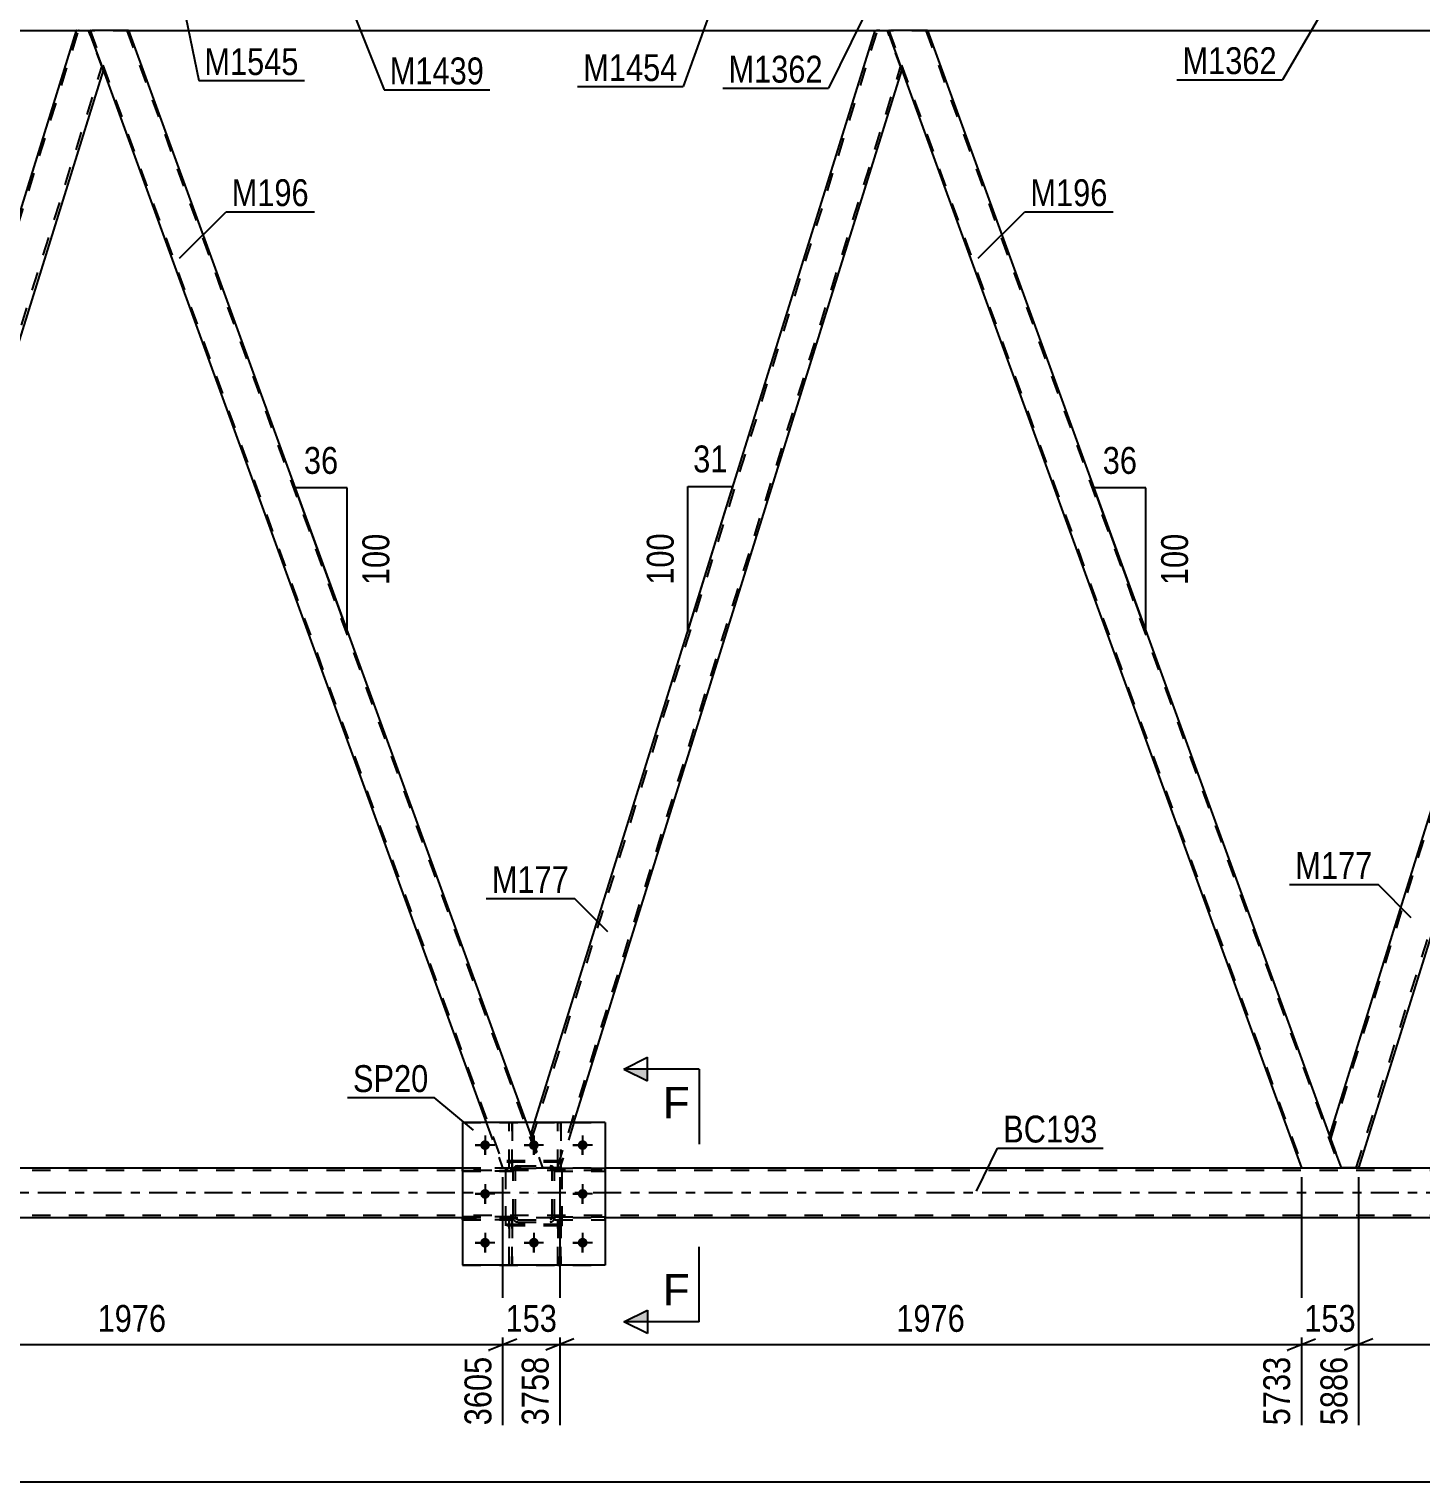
# Model space of a CAD drawing. Header units: millimetres. Extents: x -598 to 243, y -441 to 153.
# Drawn here: x -414.1 to -265.7, y -156.1 to -1.2 of the extents above; entities that cross this region are included whole.
import ezdxf

# ---------------------------------------------------------------- set-up
doc = ezdxf.new("R2010")
doc.units = ezdxf.units.MM
doc.linetypes.add('DXK_LINE_DOT2', pattern=[3.9198, 1.9599, -1.9599])
doc.linetypes.add('DXK_LINE_DOT3', pattern=[5.9187, 2.979, -0.9799, 0.9799, -0.9799])
doc.styles.add('Arial', font='ARIAL.TTF', dxfattribs={"height": 0.2})
doc.styles.add('Arial Narrow', font='ARIALN.TTF', dxfattribs={"height": 0.2})

# ---------------------------------------------------------------- blocks, each defined once
blk = doc.blocks.new('Part-318889849-1508 - 1356')
at = {"color": 7, "linetype": 'DXK_LINE_DOT2'}
for p, q in [((-362.59, -128.12), (-362.91, -128.12)), ((-362.91, -128.12), (-362.91, -132.96)), ((-362.59, -132.96), (-362.59, -128.12)), ((-362.91, -128.72), (-362.59, -128.72)), ((-362.91, -132.96), (-362.59, -132.96))]:
    blk.add_line(p, q, dxfattribs=at)
blk = doc.blocks.new('Part-318889849-1607 - 1356')
at = {"color": 2, "linetype": 'Continuous'}
for p, q in [((-488.59, -1.36), (-409.03, -1.36)), ((-403.45, -1.36), (-323.9, -1.36)), ((-318.32, -1.36), (-238.76, -1.36))]:
    blk.add_line(p, q, dxfattribs=at)
at = {"color": 7, "linetype": 'DXK_LINE_DOT2'}
for p, q in [((-409.03, -1.36), (-403.45, -1.36)), ((-323.9, -1.36), (-318.32, -1.36))]:
    blk.add_line(p, q, dxfattribs=at)
blk = doc.blocks.new('Part-318889849-1458 - 1356')
at = {"color": 7, "linetype": 'DXK_LINE_DOT2'}
for p, q in [((-362.46, -122.6), (-367.86, -122.6)), ((-367.86, -122.6), (-367.86, -122.92)), ((-367.86, -122.92), (-362.46, -122.92)), ((-363.06, -122.92), (-363.06, -122.6)), ((-362.46, -122.92), (-362.46, -122.6))]:
    blk.add_line(p, q, dxfattribs=at)
blk = doc.blocks.new('Part-318889849-1701 - 1356')
at = {"color": 7, "linetype": 'DXK_LINE_DOT2'}
for p, q in [((-357.26, -121.82), (-363.26, -121.82)), ((-363.26, -128.62), (-363.26, -121.82)), ((-357.26, -128.62), (-357.26, -121.82)), ((-357.26, -128.62), (-363.26, -128.62))]:
    blk.add_line(p, q, dxfattribs=at)
blk = doc.blocks.new('Bolt-318889849-1504 - 1356')
at = {"color": 1, "linetype": 'Continuous'}
for p, q in [((-365.46, -119.12), (-365.46, -119.81)), ((-360.26, -119.12), (-360.26, -119.81)), ((-355.06, -119.12), (-355.06, -119.81)), ((-366.5, -120.16), (-365.81, -120.16)), ((-365.46, -121.2), (-365.46, -120.51)), ((-364.42, -120.16), (-365.12, -120.16)), ((-361.3, -120.16), (-360.61, -120.16)), ((-360.26, -121.2), (-360.26, -120.51)), ((-359.22, -120.16), (-359.92, -120.16)), ((-356.1, -120.16), (-355.41, -120.16)), ((-355.06, -121.2), (-355.06, -120.51)), ((-354.02, -120.16), (-354.72, -120.16)), ((-366.5, -125.36), (-365.81, -125.36)), ((-365.46, -124.32), (-365.46, -125.01)), ((-364.42, -125.36), (-365.12, -125.36)), ((-356.1, -125.36), (-355.41, -125.36)), ((-355.06, -124.32), (-355.06, -125.01)), ((-354.02, -125.36), (-354.72, -125.36)), ((-365.46, -126.4), (-365.46, -125.71)), ((-355.06, -126.4), (-355.06, -125.71)), ((-365.46, -129.52), (-365.46, -130.21)), ((-360.26, -129.52), (-360.26, -130.21)), ((-355.06, -129.52), (-355.06, -130.21)), ((-366.5, -130.56), (-365.81, -130.56)), ((-365.46, -131.6), (-365.46, -130.91)), ((-364.42, -130.56), (-365.12, -130.56)), ((-361.3, -130.56), (-360.61, -130.56)), ((-360.26, -131.6), (-360.26, -130.91)), ((-359.22, -130.56), (-359.92, -130.56)), ((-356.1, -130.56), (-355.41, -130.56)), ((-355.06, -131.6), (-355.06, -130.91)), ((-354.02, -130.56), (-354.72, -130.56))]:
    blk.add_line(p, q, dxfattribs=at)
blk = doc.blocks.new('Bolt-318889849-1505 - 1356')
at = {"linetype": 'Continuous'}
for points in [[(-364.94, -120.16, -1), (-365.98, -120.16, -1)], [(-359.74, -120.16, -1), (-360.78, -120.16, -1)], [(-354.54, -120.16, -1), (-355.58, -120.16, -1)], [(-364.94, -125.36, -1), (-365.98, -125.36, -1)], [(-354.54, -125.36, -1), (-355.58, -125.36, -1)], [(-364.94, -130.56, -1), (-365.98, -130.56, -1)], [(-359.74, -130.56, -1), (-360.78, -130.56, -1)], [(-354.54, -130.56, -1), (-355.58, -130.56, -1)]]:
    blk.add_hatch(color=1, dxfattribs=at).paths.add_polyline_path(points)
at = {"color": 1, "linetype": 'Continuous'}
for p, q in [((-365.46, -119.12), (-365.46, -121.2)), ((-360.26, -119.12), (-360.26, -121.2)), ((-355.06, -119.12), (-355.06, -121.2)), ((-364.42, -120.16), (-366.5, -120.16)), ((-359.22, -120.16), (-361.3, -120.16)), ((-354.02, -120.16), (-356.1, -120.16)), ((-364.42, -125.36), (-366.5, -125.36)), ((-365.46, -124.32), (-365.46, -126.4)), ((-354.02, -125.36), (-356.1, -125.36)), ((-355.06, -124.32), (-355.06, -126.4)), ((-365.46, -129.52), (-365.46, -131.6)), ((-360.26, -129.52), (-360.26, -131.6)), ((-355.06, -129.52), (-355.06, -131.6)), ((-364.42, -130.56), (-366.5, -130.56)), ((-359.22, -130.56), (-361.3, -130.56)), ((-354.02, -130.56), (-356.1, -130.56))]:
    blk.add_line(p, q, dxfattribs=at)
blk = doc.blocks.new('Part-318889849-1991 - 1356')
at = {"color": 2, "linetype": 'Continuous'}
for p, q in [((-409.03, -1.36), (-445.73, -119.11)), ((-408.99, -1.36), (-409.03, -1.36)), ((-408.99, -1.36), (-408.53, -1.36)), ((-408.53, -1.36), (-407.71, -1.36)), ((-407.71, -1.36), (-406.18, -5.56)), ((-406.16, -5.61), (-442.62, -122.58)), ((-445.71, -119.16), (-444.47, -122.58))]:
    blk.add_line(p, q, dxfattribs=at)
at = {"color": 7, "linetype": 'DXK_LINE_DOT2'}
for p, q in [((-445.6, -119.48), (-408.78, -1.36)), ((-408.88, -1.36), (-408.53, -1.36)), ((-408.76, -1.36), (-408.78, -1.36)), ((-408.78, -1.36), (-408.76, -1.36)), ((-408.72, -1.36), (-408.76, -1.36)), ((-442.88, -122.58), (-406.3, -5.24)), ((-406.18, -5.56), (-406.16, -5.61)), ((-445.73, -119.11), (-445.71, -119.16)), ((-445.73, -119.11), (-445.71, -119.16)), ((-442.62, -122.58), (-444.47, -122.58))]:
    blk.add_line(p, q, dxfattribs=at)
blk = doc.blocks.new('Part-318889849-1675 - 1356')
at = {"color": 7, "linetype": 'DXK_LINE_DOT2'}
for p, q in [((-358.06, -122.6), (-352.66, -122.6)), ((-358.06, -122.6), (-358.06, -122.92)), ((-358.06, -122.92), (-352.66, -122.92)), ((-357.46, -122.92), (-357.46, -122.6)), ((-352.66, -122.92), (-352.66, -122.6))]:
    blk.add_line(p, q, dxfattribs=at)
blk = doc.blocks.new('Part-318889849-1680 - 1356')
at = {"color": 7, "linetype": 'DXK_LINE_DOT2'}
for p, q in [((-360.46, -119.48), (-323.64, -1.36)), ((-323.39, -1.36), (-323.75, -1.36)), ((-357.74, -122.58), (-321.17, -5.24)), ((-321.05, -5.56), (-321.03, -5.61)), ((-360.6, -119.11), (-360.18, -117.76)), ((-360.6, -119.11), (-359.33, -122.58)), ((-355.99, -117.76), (-357.49, -122.58)), ((-357.49, -122.58), (-359.33, -122.58))]:
    blk.add_line(p, q, dxfattribs=at)
at = {"color": 2, "linetype": 'Continuous'}
for p, q in [((-360.18, -117.76), (-323.9, -1.36)), ((-323.9, -1.36), (-323.86, -1.36)), ((-323.86, -1.36), (-323.39, -1.36)), ((-323.39, -1.36), (-322.58, -1.36)), ((-322.58, -1.36), (-321.05, -5.56)), ((-355.99, -117.76), (-321.03, -5.61))]:
    blk.add_line(p, q, dxfattribs=at)
blk = doc.blocks.new('Part-318889849-1700 - 1356')
at = {"color": 2, "linetype": 'Continuous'}
for p, q in [((-407.71, -1.36), (-407.69, -1.36)), ((-407.69, -1.36), (-407.61, -1.36)), ((-407.61, -1.36), (-407.37, -1.36)), ((-403.45, -1.36), (-407.37, -1.36)), ((-403.45, -1.36), (-361.09, -117.76)), ((-406.18, -5.56), (-365.35, -117.76))]:
    blk.add_line(p, q, dxfattribs=at)
at = {"color": 7, "linetype": 'DXK_LINE_DOT2'}
for p, q in [((-406.18, -5.56), (-407.71, -1.36)), ((-407.71, -1.36), (-407.61, -1.36)), ((-407.54, -1.36), (-363.42, -122.58)), ((-407.53, -1.36), (-407.54, -1.36)), ((-407.54, -1.36), (-407.53, -1.36)), ((-407.5, -1.36), (-407.53, -1.36)), ((-403.63, -1.36), (-359.5, -122.58)), ((-365.35, -117.76), (-363.59, -122.58)), ((-361.09, -117.76), (-359.33, -122.58)), ((-363.59, -122.58), (-359.33, -122.58))]:
    blk.add_line(p, q, dxfattribs=at)
blk = doc.blocks.new('Part-318889849-1702 - 1356')
at = {"color": 7, "linetype": 'DXK_LINE_DOT2'}
for p, q in [((-362.46, -122.84), (-362.43, -122.66)), ((-362.43, -122.66), (-362.46, -122.84)), ((-362.46, -127.88), (-362.46, -122.84)), ((-362.22, -122.84), (-362.2, -122.75)), ((-362.22, -127.88), (-362.22, -122.84)), ((-362.2, -122.75), (-362.15, -122.67)), ((-362.17, -122.4), (-361.98, -122.36)), ((-361.98, -122.36), (-362.17, -122.4)), ((-362.15, -122.67), (-362.07, -122.62)), ((-362.07, -122.62), (-361.98, -122.6)), ((-361.98, -122.36), (-358.54, -122.36)), ((-361.98, -122.6), (-358.54, -122.6)), ((-358.54, -122.36), (-358.36, -122.4)), ((-358.36, -122.4), (-358.54, -122.36)), ((-358.54, -122.6), (-358.45, -122.62)), ((-358.45, -122.62), (-358.37, -122.67)), ((-358.37, -122.67), (-358.32, -122.75)), ((-358.32, -122.75), (-358.3, -122.84)), ((-358.3, -127.88), (-358.3, -122.84)), ((-358.1, -122.66), (-358.06, -122.84)), ((-358.06, -122.84), (-358.1, -122.66)), ((-358.06, -127.88), (-358.06, -122.84)), ((-362.43, -128.06), (-362.46, -127.88)), ((-362.46, -127.88), (-362.43, -128.06)), ((-362.2, -127.97), (-362.22, -127.88)), ((-362.15, -128.05), (-362.2, -127.97)), ((-361.98, -128.36), (-362.17, -128.32)), ((-362.17, -128.32), (-361.98, -128.36)), ((-362.07, -128.1), (-362.15, -128.05)), ((-361.98, -128.12), (-362.07, -128.1)), ((-361.98, -128.12), (-358.54, -128.12)), ((-361.98, -128.36), (-358.54, -128.36)), ((-358.45, -128.1), (-358.54, -128.12)), ((-358.36, -128.32), (-358.54, -128.36)), ((-358.54, -128.36), (-358.36, -128.32)), ((-358.37, -128.05), (-358.45, -128.1)), ((-358.32, -127.97), (-358.37, -128.05)), ((-358.3, -127.88), (-358.32, -127.97)), ((-358.06, -127.88), (-358.1, -128.06)), ((-358.1, -128.06), (-358.06, -127.88))]:
    blk.add_line(p, q, dxfattribs=at)
at = {"color": 7, "linetype": 'DXK_LINE_DOT3'}
blk.add_line((-360.26, -125.36), (-360.26, -125.36), dxfattribs=at)
at = {"color": 7, "linetype": 'DXK_LINE_DOT2'}
for centre, start, end in [((-361.98, -122.84), 112.5, 157.5), ((-361.98, -122.84), 112.5, 157.5), ((-358.54, -122.84), 22.5, 67.5), ((-358.54, -122.84), 22.5, 67.5), ((-361.98, -127.88), 202.5, 247.5), ((-361.98, -127.88), 202.5, 247.5), ((-358.54, -127.88), 292.5, 337.5), ((-358.54, -127.88), 292.5, 337.5)]:
    blk.add_arc(centre, 0.48, start, end, dxfattribs=at)
blk = doc.blocks.new('Part-318889849-1708 - 1356')
at = {"color": 7, "linetype": 'DXK_LINE_DOT2'}
for p, q in [((-367.86, -117.76), (-352.66, -117.76)), ((-367.86, -117.76), (-367.86, -132.96)), ((-352.66, -117.76), (-352.66, -132.96)), ((-367.86, -132.96), (-352.66, -132.96))]:
    blk.add_line(p, q, dxfattribs=at)
blk = doc.blocks.new('Part-318889849-1709 - 1356')
at = {"color": 7, "linetype": 'DXK_LINE_DOT2'}
for p, q in [((-358.06, -122.92), (-358.06, -122.6)), ((-358.06, -122.6), (-352.66, -122.6)), ((-358.06, -122.92), (-352.66, -122.92)), ((-357.46, -122.92), (-357.46, -122.6)), ((-352.66, -122.6), (-352.66, -122.92))]:
    blk.add_line(p, q, dxfattribs=at)
blk = doc.blocks.new('Part-318889849-1844 - 1356')
at = {"color": 2, "linetype": 'Continuous'}
for p, q in [((-362.91, -117.76), (-362.91, -117.76)), ((-362.59, -117.76), (-362.91, -117.76)), ((-362.59, -117.76), (-362.59, -117.76))]:
    blk.add_line(p, q, dxfattribs=at)
at = {"color": 7, "linetype": 'DXK_LINE_DOT2'}
for p, q in [((-362.91, -122.6), (-362.91, -117.76)), ((-362.59, -122.6), (-362.59, -117.76)), ((-362.91, -122), (-362.59, -122)), ((-362.91, -122.6), (-362.59, -122.6))]:
    blk.add_line(p, q, dxfattribs=at)
blk = doc.blocks.new('Part-318889849-1715 - 1356')
at = {"color": 2, "linetype": 'Continuous'}
for p, q in [((-238.76, -1.36), (-275.46, -119.11)), ((-238.72, -1.36), (-238.76, -1.36)), ((-238.72, -1.36), (-238.26, -1.36)), ((-238.26, -1.36), (-237.44, -1.36)), ((-237.44, -1.36), (-235.91, -5.56)), ((-235.9, -5.61), (-272.36, -122.58)), ((-274.2, -122.58), (-275.45, -119.16))]:
    blk.add_line(p, q, dxfattribs=at)
at = {"color": 7, "linetype": 'DXK_LINE_DOT2'}
for p, q in [((-275.33, -119.48), (-238.51, -1.36)), ((-238.26, -1.36), (-238.61, -1.36)), ((-272.61, -122.58), (-236.03, -5.24)), ((-235.91, -5.56), (-235.9, -5.61)), ((-275.46, -119.11), (-275.45, -119.16)), ((-272.36, -122.58), (-274.2, -122.58))]:
    blk.add_line(p, q, dxfattribs=at)
blk = doc.blocks.new('Part-318889849-1721 - 1356')
at = {"color": 7, "linetype": 'DXK_LINE_DOT2'}
for p, q in [((-367.86, -127.8), (-362.46, -127.8)), ((-367.86, -128.12), (-367.86, -127.8)), ((-362.46, -128.12), (-367.86, -128.12)), ((-363.06, -128.12), (-363.06, -127.8)), ((-362.46, -127.8), (-362.46, -128.12))]:
    blk.add_line(p, q, dxfattribs=at)
blk = doc.blocks.new('Part-318889849-1728 - 1356')
at = {"color": 7, "linetype": 'DXK_LINE_DOT2'}
for p, q in [((-357.26, -121.96), (-363.26, -121.96)), ((-363.26, -128.76), (-363.26, -121.96)), ((-357.26, -128.76), (-357.26, -121.96)), ((-357.26, -128.76), (-363.26, -128.76))]:
    blk.add_line(p, q, dxfattribs=at)
blk = doc.blocks.new('Part-318889849-1902 - 1356')
at = {"color": 7, "linetype": 'DXK_LINE_DOT2'}
for p, q in [((-362.46, -122.84), (-362.43, -122.66)), ((-362.43, -122.66), (-362.46, -122.84)), ((-362.46, -127.88), (-362.46, -122.84)), ((-362.22, -122.84), (-362.2, -122.75)), ((-362.22, -127.88), (-362.22, -122.84)), ((-362.2, -122.75), (-362.15, -122.67)), ((-362.17, -122.4), (-361.98, -122.36)), ((-361.98, -122.36), (-362.17, -122.4)), ((-362.15, -122.67), (-362.07, -122.62)), ((-362.07, -122.62), (-361.98, -122.6)), ((-361.98, -122.36), (-358.54, -122.36)), ((-361.98, -122.6), (-358.54, -122.6)), ((-358.54, -122.36), (-358.36, -122.4)), ((-358.36, -122.4), (-358.54, -122.36)), ((-358.54, -122.6), (-358.45, -122.62)), ((-358.45, -122.62), (-358.37, -122.67)), ((-358.37, -122.67), (-358.32, -122.75)), ((-358.32, -122.75), (-358.3, -122.84)), ((-358.3, -127.88), (-358.3, -122.84)), ((-358.1, -122.66), (-358.06, -122.84)), ((-358.06, -122.84), (-358.1, -122.66)), ((-358.06, -127.88), (-358.06, -122.84)), ((-362.43, -128.06), (-362.46, -127.88)), ((-362.46, -127.88), (-362.43, -128.06)), ((-362.2, -127.97), (-362.22, -127.88)), ((-362.15, -128.05), (-362.2, -127.97)), ((-361.98, -128.36), (-362.17, -128.32)), ((-362.17, -128.32), (-361.98, -128.36)), ((-362.07, -128.1), (-362.15, -128.05)), ((-361.98, -128.12), (-362.07, -128.1)), ((-361.98, -128.12), (-358.54, -128.12)), ((-361.98, -128.36), (-358.54, -128.36)), ((-358.45, -128.1), (-358.54, -128.12)), ((-358.36, -128.32), (-358.54, -128.36)), ((-358.54, -128.36), (-358.36, -128.32)), ((-358.37, -128.05), (-358.45, -128.1)), ((-358.32, -127.97), (-358.37, -128.05)), ((-358.3, -127.88), (-358.32, -127.97)), ((-358.06, -127.88), (-358.1, -128.06)), ((-358.1, -128.06), (-358.06, -127.88))]:
    blk.add_line(p, q, dxfattribs=at)
at = {"color": 7, "linetype": 'DXK_LINE_DOT3'}
blk.add_line((-360.26, -125.36), (-360.26, -125.36), dxfattribs=at)
at = {"color": 7, "linetype": 'DXK_LINE_DOT2'}
for centre, start, end in [((-361.98, -122.84), 112.5, 157.5), ((-361.98, -122.84), 112.5, 157.5), ((-358.54, -122.84), 22.5, 67.5), ((-358.54, -122.84), 22.5, 67.5), ((-361.98, -127.88), 202.5, 247.5), ((-361.98, -127.88), 202.5, 247.5), ((-358.54, -127.88), 292.5, 337.5), ((-358.54, -127.88), 292.5, 337.5)]:
    blk.add_arc(centre, 0.48, start, end, dxfattribs=at)
blk = doc.blocks.new('Part-318889849-1814 - 1356')
at = {"color": 2, "linetype": 'Continuous'}
for p, q in [((-357.71, -117.76), (-357.71, -117.76)), ((-357.39, -117.76), (-357.71, -117.76)), ((-357.39, -117.76), (-357.39, -117.76))]:
    blk.add_line(p, q, dxfattribs=at)
at = {"color": 7, "linetype": 'DXK_LINE_DOT2'}
for p, q in [((-357.71, -122.6), (-357.71, -117.76)), ((-357.39, -122.6), (-357.39, -117.76)), ((-357.71, -122), (-357.39, -122)), ((-357.71, -122.6), (-357.39, -122.6))]:
    blk.add_line(p, q, dxfattribs=at)
blk = doc.blocks.new('Part-318889849-1815 - 1356')
at = {"color": 7, "linetype": 'DXK_LINE_DOT2'}
for p, q in [((-367.86, -122.6), (-362.46, -122.6)), ((-367.86, -122.92), (-367.86, -122.6)), ((-362.46, -122.92), (-367.86, -122.92)), ((-363.06, -122.92), (-363.06, -122.6)), ((-362.46, -122.6), (-362.46, -122.92))]:
    blk.add_line(p, q, dxfattribs=at)
blk = doc.blocks.new('Part-318889849-1837 - 1356')
at = {"color": 2, "linetype": 'Continuous'}
for p, q in [((-322.58, -1.36), (-322.55, -1.36)), ((-322.55, -1.36), (-322.48, -1.36)), ((-322.48, -1.36), (-322.24, -1.36)), ((-318.32, -1.36), (-322.24, -1.36)), ((-318.32, -1.36), (-275.45, -119.16)), ((-321.05, -5.56), (-278.46, -122.58))]:
    blk.add_line(p, q, dxfattribs=at)
at = {"color": 7, "linetype": 'DXK_LINE_DOT2'}
for p, q in [((-321.05, -5.56), (-322.58, -1.36)), ((-322.58, -1.36), (-322.48, -1.36)), ((-322.41, -1.36), (-278.29, -122.58)), ((-322.39, -1.36), (-322.41, -1.36)), ((-322.41, -1.36), (-322.39, -1.36)), ((-322.37, -1.36), (-322.39, -1.36)), ((-318.49, -1.36), (-274.37, -122.58)), ((-275.45, -119.16), (-274.2, -122.58)), ((-278.46, -122.58), (-274.2, -122.58))]:
    blk.add_line(p, q, dxfattribs=at)
blk = doc.blocks.new('Part-318889849-1838 - 1356')
at = {"color": 7, "linetype": 'DXK_LINE_DOT2'}
for p, q in [((-358.06, -127.8), (-352.66, -127.8)), ((-358.06, -127.8), (-358.06, -128.12)), ((-358.06, -128.12), (-352.66, -128.12)), ((-357.46, -128.12), (-357.46, -127.8)), ((-352.66, -128.12), (-352.66, -127.8))]:
    blk.add_line(p, q, dxfattribs=at)
blk = doc.blocks.new('Part-318889849-1841 - 1356')
at = {"color": 7, "linetype": 'DXK_LINE_DOT2'}
for p, q in [((-357.39, -128.12), (-357.71, -128.12)), ((-357.71, -128.12), (-357.71, -132.96)), ((-357.39, -132.96), (-357.39, -128.12)), ((-357.71, -128.72), (-357.39, -128.72)), ((-357.71, -132.96), (-357.39, -132.96))]:
    blk.add_line(p, q, dxfattribs=at)
blk = doc.blocks.new('Part-318889849-1873 - 1356')
at = {"color": 2, "linetype": 'Continuous'}
for p, q in [((-352.66, -117.76), (-367.86, -117.76)), ((-367.86, -117.76), (-367.86, -132.96)), ((-352.66, -117.76), (-352.66, -132.96)), ((-352.66, -132.96), (-367.86, -132.96))]:
    blk.add_line(p, q, dxfattribs=at)
blk = doc.blocks.new('Part-318889849-1905 - 1356')
at = {"color": 7, "linetype": 'DXK_LINE_DOT2'}
for p, q in [((-357.71, -132.96), (-357.71, -128.12)), ((-357.71, -128.12), (-357.39, -128.12)), ((-357.39, -128.12), (-357.39, -132.96)), ((-357.71, -128.72), (-357.39, -128.72)), ((-357.39, -132.96), (-357.71, -132.96))]:
    blk.add_line(p, q, dxfattribs=at)
blk = doc.blocks.new('Part-318889849-1908 - 1356')
at = {"color": 7, "linetype": 'DXK_LINE_DOT2'}
for p, q in [((-362.91, -132.96), (-362.91, -128.12)), ((-362.91, -128.12), (-362.59, -128.12)), ((-362.59, -128.12), (-362.59, -132.96)), ((-362.91, -128.72), (-362.59, -128.72)), ((-362.59, -132.96), (-362.91, -132.96))]:
    blk.add_line(p, q, dxfattribs=at)
blk = doc.blocks.new('Part-318889849-1917 - 1356')
at = {"color": 7, "linetype": 'DXK_LINE_DOT2'}
for p, q in [((-357.71, -122.6), (-357.71, -117.76)), ((-357.71, -117.76), (-357.39, -117.76)), ((-357.39, -117.76), (-357.39, -122.6)), ((-357.71, -122), (-357.39, -122)), ((-357.39, -122.6), (-357.71, -122.6))]:
    blk.add_line(p, q, dxfattribs=at)
blk = doc.blocks.new('Part-318889849-1920 - 1356')
at = {"color": 7, "linetype": 'DXK_LINE_DOT2'}
for p, q in [((-362.91, -122.6), (-362.91, -117.76)), ((-362.91, -117.76), (-362.59, -117.76)), ((-362.59, -117.76), (-362.59, -122.6)), ((-362.91, -122), (-362.59, -122)), ((-362.59, -122.6), (-362.91, -122.6))]:
    blk.add_line(p, q, dxfattribs=at)
blk = doc.blocks.new('Part-318889849-1938 - 1356')
at = {"color": 7, "linetype": 'DXK_LINE_DOT2'}
for p, q in [((-362.46, -127.8), (-367.86, -127.8)), ((-367.86, -127.8), (-367.86, -128.12)), ((-367.86, -128.12), (-362.46, -128.12)), ((-363.06, -128.12), (-363.06, -127.8)), ((-362.46, -128.12), (-362.46, -127.8))]:
    blk.add_line(p, q, dxfattribs=at)
blk = doc.blocks.new('Part-318889849-1960 - 1356')
at = {"color": 7, "linetype": 'DXK_LINE_DOT2'}
for p, q in [((-358.06, -128.12), (-358.06, -127.8)), ((-358.06, -127.8), (-352.66, -127.8)), ((-358.06, -128.12), (-352.66, -128.12)), ((-357.46, -128.12), (-357.46, -127.8)), ((-352.66, -127.8), (-352.66, -128.12))]:
    blk.add_line(p, q, dxfattribs=at)
blk = doc.blocks.new('Part-318889849-1978 - 1356')
at = {"color": 2, "linetype": 'Continuous'}
for p, q in [((-507.81, -122.58), (-367.86, -122.58)), ((-352.66, -122.58), (-112.65, -122.58)), ((-507.81, -127.86), (-367.86, -127.86)), ((-352.66, -127.86), (-112.65, -127.86))]:
    blk.add_line(p, q, dxfattribs=at)
at = {"color": 7, "linetype": 'DXK_LINE_DOT2'}
for p, q in [((-507.81, -122.82), (174.3, -122.82)), ((-367.86, -122.58), (-352.66, -122.58)), ((-507.81, -127.62), (174.3, -127.62)), ((-367.86, -127.86), (-352.66, -127.86))]:
    blk.add_line(p, q, dxfattribs=at)
at = {"color": 7, "linetype": 'DXK_LINE_DOT3'}
blk.add_line((-507.81, -125.22), (174.3, -125.22), dxfattribs=at)
blk = doc.blocks.new('StraightDimension-318889849-63666 - 1356')
at = {"color": 7, "linetype": 'Continuous'}
for p, q in [((-442.62, -123.58), (-442.62, -150.02)), ((-363.59, -123.58), (-363.59, -150.02)), ((-441.12, -140.81), (-444.12, -142.01)), ((-365.09, -142.01), (-362.09, -140.81)), ((-442.62, -141.41), (-363.59, -141.41))]:
    blk.add_line(p, q, dxfattribs=at)
at = {"color": 0}
blk.add_wipeout([(-398.85, -140.66), (-398.85, -136.46), (-407.36, -136.46), (-407.36, -140.66)], dxfattribs=at)
at = {"color": 0, "linetype": 'Continuous'}
blk.add_wipeout([(-364.19, -142.11), (-368.39, -142.11), (-368.39, -150.62), (-364.19, -150.62)], dxfattribs=at)
at = {"color": 3, "style": 'Arial Narrow'}
blk.add_text('1976', height=2.863, dxfattribs=at).set_placement((-406.76, -140.06))
at = {"color": 3, "linetype": 'Continuous', "style": 'Arial Narrow'}
blk.add_text('3605', height=2.863, rotation=90.0002, dxfattribs=at).set_placement((-364.79, -150.02))
blk = doc.blocks.new('StraightDimension-318889849-63664 - 1356')
at = {"color": 7, "linetype": 'Continuous'}
for p, q in [((-357.49, -123.58), (-357.49, -150.02)), ((-278.46, -123.58), (-278.46, -150.02)), ((-355.99, -140.81), (-358.99, -142.01)), ((-279.96, -142.01), (-276.96, -140.81)), ((-357.49, -141.41), (-278.46, -141.41))]:
    blk.add_line(p, q, dxfattribs=at)
at = {"color": 0}
blk.add_wipeout([(-313.72, -140.66), (-313.72, -136.46), (-322.23, -136.46), (-322.23, -140.66)], dxfattribs=at)
at = {"color": 0, "linetype": 'Continuous'}
blk.add_wipeout([(-279.06, -142.11), (-283.26, -142.11), (-283.26, -150.62), (-279.06, -150.62)], dxfattribs=at)
at = {"color": 3, "style": 'Arial Narrow'}
blk.add_text('1976', height=2.863, dxfattribs=at).set_placement((-321.63, -140.06))
at = {"color": 3, "linetype": 'Continuous', "style": 'Arial Narrow'}
blk.add_text('5733', height=2.863, rotation=90.0002, dxfattribs=at).set_placement((-279.66, -150.02))
blk = doc.blocks.new('StraightDimension-318889849-2962 - 1356')
at = {"color": 7, "linetype": 'Continuous'}
blk.add_line((-554.03, -156.06), (185.16, -156.06), dxfattribs=at)
blk = doc.blocks.new('StraightDimension-318889849-63663 - 1356')
at = {"color": 7, "linetype": 'Continuous'}
for p, q in [((-278.46, -123.58), (-278.46, -150.02)), ((-272.36, -123.58), (-272.36, -150.02)), ((-279.96, -142.01), (-276.96, -140.81)), ((-270.86, -140.81), (-273.86, -142.01)), ((-278.46, -141.41), (-272.36, -141.41))]:
    blk.add_line(p, q, dxfattribs=at)
at = {"color": 0}
blk.add_wipeout([(-272.06, -140.66), (-272.06, -136.46), (-278.75, -136.46), (-278.75, -140.66)], dxfattribs=at)
at = {"color": 0, "linetype": 'Continuous'}
blk.add_wipeout([(-272.96, -142.11), (-277.16, -142.11), (-277.16, -150.62), (-272.96, -150.62)], dxfattribs=at)
at = {"color": 3, "style": 'Arial Narrow'}
blk.add_text('153', height=2.863, dxfattribs=at).set_placement((-278.15, -140.06))
at = {"color": 3, "linetype": 'Continuous', "style": 'Arial Narrow'}
blk.add_text('5886', height=2.863, rotation=90.0002, dxfattribs=at).set_placement((-273.56, -150.02))
blk = doc.blocks.new('AngleDimension-318889849-2973 - 1356')
at = {"color": 7, "linetype": 'Continuous'}
for p, q in [((-381.06, -62.88), (-385.71, -50.11)), ((-380.17, -50.11), (-385.71, -50.11)), ((-380.17, -65.33), (-385.71, -50.11)), ((-380.17, -65.33), (-380.17, -50.11))]:
    blk.add_line(p, q, dxfattribs=at)
at = {"color": 0}
for points in [[(-380.51, -49.21), (-380.51, -45.01), (-385.37, -45.01), (-385.37, -49.21)], [(-375.07, -54.38), (-379.27, -54.38), (-379.27, -61.07), (-375.07, -61.07)]]:
    blk.add_wipeout(points, dxfattribs=at)
at = {"color": 3, "style": 'Arial Narrow'}
blk.add_text('36', height=2.863, dxfattribs=at).set_placement((-384.77, -48.61))
blk.add_text('100', height=2.863, rotation=90.0002, dxfattribs=at).set_placement((-375.67, -60.47))
blk = doc.blocks.new('AngleDimension-318889849-3015 - 1356')
at = {"color": 7, "linetype": 'Continuous'}
for p, q in [((-295.93, -62.88), (-300.58, -50.11)), ((-295.04, -50.11), (-300.58, -50.11)), ((-295.04, -65.33), (-300.58, -50.11)), ((-295.04, -65.33), (-295.04, -50.11))]:
    blk.add_line(p, q, dxfattribs=at)
at = {"color": 0}
for points in [[(-295.38, -49.21), (-295.38, -45.01), (-300.23, -45.01), (-300.23, -49.21)], [(-289.94, -54.38), (-294.14, -54.38), (-294.14, -61.07), (-289.94, -61.07)]]:
    blk.add_wipeout(points, dxfattribs=at)
at = {"color": 3, "style": 'Arial Narrow'}
blk.add_text('36', height=2.863, dxfattribs=at).set_placement((-299.63, -48.61))
blk.add_text('100', height=2.863, rotation=90.0002, dxfattribs=at).set_placement((-290.54, -60.47))
blk = doc.blocks.new('StraightDimension-318889849-63665 - 1356')
at = {"color": 7, "linetype": 'Continuous'}
for p, q in [((-363.59, -123.58), (-363.59, -150.02)), ((-357.49, -123.58), (-357.49, -150.02)), ((-365.09, -142.01), (-362.09, -140.81)), ((-355.99, -140.81), (-358.99, -142.01)), ((-363.59, -141.41), (-357.49, -141.41))]:
    blk.add_line(p, q, dxfattribs=at)
at = {"color": 0}
blk.add_wipeout([(-357.2, -140.66), (-357.2, -136.46), (-363.88, -136.46), (-363.88, -140.66)], dxfattribs=at)
at = {"color": 0, "linetype": 'Continuous'}
blk.add_wipeout([(-358.09, -142.11), (-362.29, -142.11), (-362.29, -150.62), (-358.09, -150.62)], dxfattribs=at)
at = {"color": 3, "style": 'Arial Narrow'}
blk.add_text('153', height=2.863, dxfattribs=at).set_placement((-363.28, -140.06))
at = {"color": 3, "linetype": 'Continuous', "style": 'Arial Narrow'}
blk.add_text('3758', height=2.863, rotation=90.0002, dxfattribs=at).set_placement((-358.69, -150.02))
blk = doc.blocks.new('AngleDimension-318889849-70908 - 1356')
at = {"color": 7, "linetype": 'Continuous'}
for p, q in [((-343.86, -49.95), (-339.04, -49.95)), ((-343.86, -65.42), (-339.04, -49.95)), ((-343.86, -65.42), (-343.86, -49.95)), ((-343.2, -63.31), (-339.04, -49.95))]:
    blk.add_line(p, q, dxfattribs=at)
at = {"color": 0}
for points in [[(-339.02, -49.05), (-339.02, -44.85), (-343.88, -44.85), (-343.88, -49.05)], [(-344.76, -54.34), (-348.96, -54.34), (-348.96, -61.03), (-344.76, -61.03)]]:
    blk.add_wipeout(points, dxfattribs=at)
at = {"color": 3, "style": 'Arial Narrow'}
blk.add_text('31', height=2.863, dxfattribs=at).set_placement((-343.28, -48.45))
blk.add_text('100', height=2.863, rotation=90.0002, dxfattribs=at).set_placement((-345.36, -60.43))
blk = doc.blocks.new('StraightDimension-318889849-63662 - 1356')
at = {"color": 7, "linetype": 'Continuous'}
for p, q in [((-272.36, -123.58), (-272.36, -150.02)), ((-193.32, -123.58), (-193.32, -150.02)), ((-270.86, -140.81), (-273.86, -142.01)), ((-194.82, -142.01), (-191.82, -140.81)), ((-272.36, -141.41), (-193.32, -141.41))]:
    blk.add_line(p, q, dxfattribs=at)
at = {"color": 0}
blk.add_wipeout([(-228.58, -140.66), (-228.58, -136.46), (-237.1, -136.46), (-237.1, -140.66)], dxfattribs=at)
at = {"color": 0, "linetype": 'Continuous'}
blk.add_wipeout([(-193.92, -142.11), (-198.12, -142.11), (-198.12, -150.62), (-193.92, -150.62)], dxfattribs=at)
at = {"color": 3, "style": 'Arial Narrow'}
blk.add_text('1976', height=2.863, dxfattribs=at).set_placement((-236.5, -140.06))
at = {"color": 3, "linetype": 'Continuous', "style": 'Arial Narrow'}
blk.add_text('7862', height=2.863, rotation=90.0002, dxfattribs=at).set_placement((-194.52, -150.02))
blk = doc.blocks.new('Mark-318889849-1411 - 1356')
at = {"color": 0}
blk.add_wipeout([(-329.47, -6.91), (-329.47, -3.91), (-339.52, -3.91), (-339.52, -6.91)], dxfattribs=at)
blk.add_wipeout([(-329.47, -6.91), (-329.47, -3.91), (-339.52, -3.91), (-339.52, -6.91)], dxfattribs=at)
at = {"color": 30, "linetype": 'Continuous'}
for p in [(-323.84, 2.73), (-340.12, -7.51)]:
    blk.add_line(p, (-328.87, -7.51), dxfattribs=at)
at = {"color": 3, "style": 'Arial Narrow'}
blk.add_text('M1362', height=2.863, dxfattribs=at).set_placement((-339.52, -6.91))
blk = doc.blocks.new('Mark-318889849-1676 - 1356')
at = {"color": 0}
blk.add_wipeout([(-356.52, -93.29), (-356.52, -90.29), (-364.74, -90.29), (-364.74, -93.29)], dxfattribs=at)
blk.add_wipeout([(-356.52, -93.29), (-356.52, -90.29), (-364.74, -90.29), (-364.74, -93.29)], dxfattribs=at)
at = {"color": 30, "linetype": 'Continuous'}
for p in [(-365.34, -93.89), (-352.38, -97.43)]:
    blk.add_line(p, (-355.92, -93.89), dxfattribs=at)
at = {"color": 3, "style": 'Arial Narrow'}
blk.add_text('M177', height=2.863, dxfattribs=at).set_placement((-364.74, -93.29))
blk = doc.blocks.new('Mark-318889849-1696 - 1356')
at = {"color": 0}
blk.add_wipeout([(-384.25, -20.07), (-384.25, -17.07), (-392.47, -17.07), (-392.47, -20.07)], dxfattribs=at)
blk.add_wipeout([(-384.25, -20.07), (-384.25, -17.07), (-392.47, -17.07), (-392.47, -20.07)], dxfattribs=at)
at = {"color": 30, "linetype": 'Continuous'}
for p, q in [((-398.02, -25.62), (-393.07, -20.67)), ((-393.07, -20.67), (-383.65, -20.67))]:
    blk.add_line(p, q, dxfattribs=at)
at = {"color": 3, "style": 'Arial Narrow'}
blk.add_text('M196', height=2.863, dxfattribs=at).set_placement((-392.47, -20.07))
blk = doc.blocks.new('Mark-318889849-1711 - 1356')
at = {"color": 0}
blk.add_wipeout([(-270.89, -91.79), (-270.89, -88.79), (-279.11, -88.79), (-279.11, -91.79)], dxfattribs=at)
blk.add_wipeout([(-270.89, -91.79), (-270.89, -88.79), (-279.11, -88.79), (-279.11, -91.79)], dxfattribs=at)
at = {"color": 30, "linetype": 'Continuous'}
for p in [(-279.71, -92.39), (-266.76, -95.92)]:
    blk.add_line(p, (-270.29, -92.39), dxfattribs=at)
at = {"color": 3, "style": 'Arial Narrow'}
blk.add_text('M177', height=2.863, dxfattribs=at).set_placement((-279.11, -91.79))
blk = doc.blocks.new('Mark-318889849-1766 - 1356')
at = {"color": 0}
blk.add_wipeout([(-344.95, -6.74), (-344.95, -3.74), (-355, -3.74), (-355, -6.74)], dxfattribs=at)
blk.add_wipeout([(-344.95, -6.74), (-344.95, -3.74), (-355, -3.74), (-355, -6.74)], dxfattribs=at)
at = {"color": 30, "linetype": 'Continuous'}
for p in [(-339.89, 5.03), (-355.6, -7.34)]:
    blk.add_line(p, (-344.35, -7.34), dxfattribs=at)
at = {"color": 3, "style": 'Arial Narrow'}
blk.add_text('M1454', height=2.863, dxfattribs=at).set_placement((-355, -6.74))
blk = doc.blocks.new('Mark-318889849-1792 - 1356')
at = {"color": 0}
blk.add_wipeout([(-281.08, -6), (-281.08, -3), (-291.13, -3), (-291.13, -6)], dxfattribs=at)
blk.add_wipeout([(-281.08, -6), (-281.08, -3), (-291.13, -3), (-291.13, -6)], dxfattribs=at)
at = {"color": 30, "linetype": 'Continuous'}
for p in [(-274.41, 3.82), (-291.73, -6.6)]:
    blk.add_line(p, (-280.48, -6.6), dxfattribs=at)
at = {"color": 3, "style": 'Arial Narrow'}
blk.add_text('M1362', height=2.863, dxfattribs=at).set_placement((-291.13, -6))
blk = doc.blocks.new('Mark-318889849-1833 - 1356')
at = {"color": 0}
blk.add_wipeout([(-299.12, -20.07), (-299.12, -17.07), (-307.34, -17.07), (-307.34, -20.07)], dxfattribs=at)
blk.add_wipeout([(-299.12, -20.07), (-299.12, -17.07), (-307.34, -17.07), (-307.34, -20.07)], dxfattribs=at)
at = {"color": 30, "linetype": 'Continuous'}
for p, q in [((-312.89, -25.62), (-307.94, -20.67)), ((-307.94, -20.67), (-298.52, -20.67))]:
    blk.add_line(p, q, dxfattribs=at)
at = {"color": 3, "style": 'Arial Narrow'}
blk.add_text('M196', height=2.863, dxfattribs=at).set_placement((-307.34, -20.07))
blk = doc.blocks.new('Mark-318889849-1869 - 1356')
at = {"color": 0}
blk.add_wipeout([(-371.5, -114.5), (-371.5, -111.5), (-379.54, -111.5), (-379.54, -114.5)], dxfattribs=at)
blk.add_wipeout([(-371.5, -114.5), (-371.5, -111.5), (-379.54, -111.5), (-379.54, -114.5)], dxfattribs=at)
at = {"color": 30, "linetype": 'Continuous'}
for p in [(-380.14, -115.1), (-366.71, -118.56)]:
    blk.add_line(p, (-370.9, -115.1), dxfattribs=at)
at = {"color": 3, "style": 'Arial Narrow'}
blk.add_text('SP20', height=2.863, dxfattribs=at).set_placement((-379.54, -114.5))
blk = doc.blocks.new('Mark-318889849-1974 - 1356')
at = {"color": 0}
blk.add_wipeout([(-300.19, -119.88), (-300.19, -116.88), (-310.24, -116.88), (-310.24, -119.88)], dxfattribs=at)
blk.add_wipeout([(-300.19, -119.88), (-300.19, -116.88), (-310.24, -116.88), (-310.24, -119.88)], dxfattribs=at)
at = {"color": 30, "linetype": 'Continuous'}
for p, q in [((-313.07, -125.06), (-310.84, -120.48)), ((-310.84, -120.48), (-299.59, -120.48))]:
    blk.add_line(p, q, dxfattribs=at)
at = {"color": 3, "style": 'Arial Narrow'}
blk.add_text('BC193', height=2.863, dxfattribs=at).set_placement((-310.24, -119.88))
blk = doc.blocks.new('Mark-318889849-2095 - 1356')
at = {"color": 0}
blk.add_wipeout([(-385.32, -6.1), (-385.32, -3.1), (-395.38, -3.1), (-395.38, -6.1)], dxfattribs=at)
blk.add_wipeout([(-385.32, -6.1), (-385.32, -3.1), (-395.38, -3.1), (-395.38, -6.1)], dxfattribs=at)
at = {"color": 30, "linetype": 'Continuous'}
for p, q in [((-398.18, 4.03), (-395.98, -6.7)), ((-395.98, -6.7), (-384.72, -6.7))]:
    blk.add_line(p, q, dxfattribs=at)
at = {"color": 3, "style": 'Arial Narrow'}
blk.add_text('M1545', height=2.863, dxfattribs=at).set_placement((-395.38, -6.1))
blk = doc.blocks.new('Mark-318889849-2030 - 1356')
at = {"color": 0}
blk.add_wipeout([(-365.57, -7.09), (-365.57, -4.09), (-375.62, -4.09), (-375.62, -7.09)], dxfattribs=at)
blk.add_wipeout([(-365.57, -7.09), (-365.57, -4.09), (-375.62, -4.09), (-375.62, -7.09)], dxfattribs=at)
at = {"color": 30, "linetype": 'Continuous'}
for p, q in [((-381.08, 4.52), (-376.22, -7.69)), ((-376.22, -7.69), (-364.97, -7.69))]:
    blk.add_line(p, q, dxfattribs=at)
at = {"color": 3, "style": 'Arial Narrow'}
blk.add_text('M1439', height=2.863, dxfattribs=at).set_placement((-375.62, -7.09))
blk = doc.blocks.new('SectionMark-318889849-3295 - 1356')
at = {"linetype": 'Continuous'}
for points in [[(-348.16, -112.05), (-348.16, -113.3), (-350.66, -112.05)], [(-348.16, -137.75), (-348.16, -139), (-350.66, -139)]]:
    blk.add_hatch(color=6, dxfattribs=at).paths.add_polyline_path(points)
at = {"color": 6, "linetype": 'Continuous'}
for p, q in [((-350.66, -112.05), (-348.16, -110.8)), ((-348.16, -113.3), (-348.16, -110.8)), ((-342.66, -112.05), (-350.66, -112.05)), ((-350.66, -112.05), (-348.16, -113.3)), ((-342.66, -112.05), (-342.66, -120.05)), ((-342.66, -139), (-342.66, -131)), ((-350.66, -139), (-348.16, -137.75)), ((-348.16, -137.75), (-348.16, -140.25)), ((-342.66, -139), (-350.66, -139)), ((-348.16, -140.25), (-350.66, -139))]:
    blk.add_line(p, q, dxfattribs=at)
at = {"color": 0, "linetype": 'Continuous'}
for points in [[(-343.66, -117.3), (-343.66, -113.8), (-346.51, -113.8), (-346.51, -117.3)], [(-343.66, -137.25), (-343.66, -133.75), (-346.51, -133.75), (-346.51, -137.25)]]:
    blk.add_wipeout(points, dxfattribs=at)
at = {"color": 3, "linetype": 'Continuous', "style": 'Arial'}
for p in [(-346.51, -117.3), (-346.51, -137.25)]:
    blk.add_text('F', height=3.34, dxfattribs=at).set_placement(p)

msp = doc.modelspace()

# ---------------------------------------------------------------- block references
for name in ['Part-318889849-1607 - 1356', 'Part-318889849-1991 - 1356', 'Part-318889849-1700 - 1356', 'Part-318889849-1680 - 1356', 'Part-318889849-1837 - 1356', 'Part-318889849-1715 - 1356', 'Part-318889849-1708 - 1356', 'Part-318889849-1873 - 1356', 'Bolt-318889849-1504 - 1356', 'Bolt-318889849-1505 - 1356', 'Part-318889849-1844 - 1356', 'Part-318889849-1920 - 1356', 'Part-318889849-1814 - 1356', 'Part-318889849-1917 - 1356', 'Part-318889849-1701 - 1356', 'Part-318889849-1728 - 1356', 'Part-318889849-1978 - 1356', 'Part-318889849-1458 - 1356', 'Part-318889849-1815 - 1356', 'Part-318889849-1702 - 1356', 'Part-318889849-1902 - 1356', 'Part-318889849-1675 - 1356', 'Part-318889849-1709 - 1356', 'Part-318889849-1721 - 1356', 'Part-318889849-1938 - 1356', 'Part-318889849-1508 - 1356', 'Part-318889849-1908 - 1356', 'Part-318889849-1838 - 1356', 'Part-318889849-1960 - 1356', 'Part-318889849-1841 - 1356', 'Part-318889849-1905 - 1356']:
    msp.add_blockref(name, (0, 0))

# ---------------------------------------------------------------- next in the draw order: block references
for name in ['StraightDimension-318889849-63666 - 1356', 'StraightDimension-318889849-63664 - 1356']:
    msp.add_blockref(name, (0, 0))

# ---------------------------------------------------------------- next in the draw order: block references
msp.add_blockref('StraightDimension-318889849-2962 - 1356', (0, 0))

# ---------------------------------------------------------------- next in the draw order: block references
for name in ['Mark-318889849-2095 - 1356', 'Mark-318889849-2030 - 1356', 'Mark-318889849-1792 - 1356', 'Mark-318889849-1411 - 1356', 'Mark-318889849-1696 - 1356', 'Mark-318889849-1833 - 1356', 'AngleDimension-318889849-70908 - 1356', 'AngleDimension-318889849-2973 - 1356', 'AngleDimension-318889849-3015 - 1356', 'Mark-318889849-1711 - 1356', 'Mark-318889849-1676 - 1356', 'SectionMark-318889849-3295 - 1356', 'Mark-318889849-1869 - 1356', 'Mark-318889849-1974 - 1356', 'StraightDimension-318889849-63665 - 1356', 'StraightDimension-318889849-63663 - 1356']:
    msp.add_blockref(name, (0, 0))

# ---------------------------------------------------------------- next in the draw order: block references
for name in ['Mark-318889849-1766 - 1356', 'StraightDimension-318889849-63662 - 1356']:
    msp.add_blockref(name, (0, 0))

doc.saveas('drawing.dxf')
